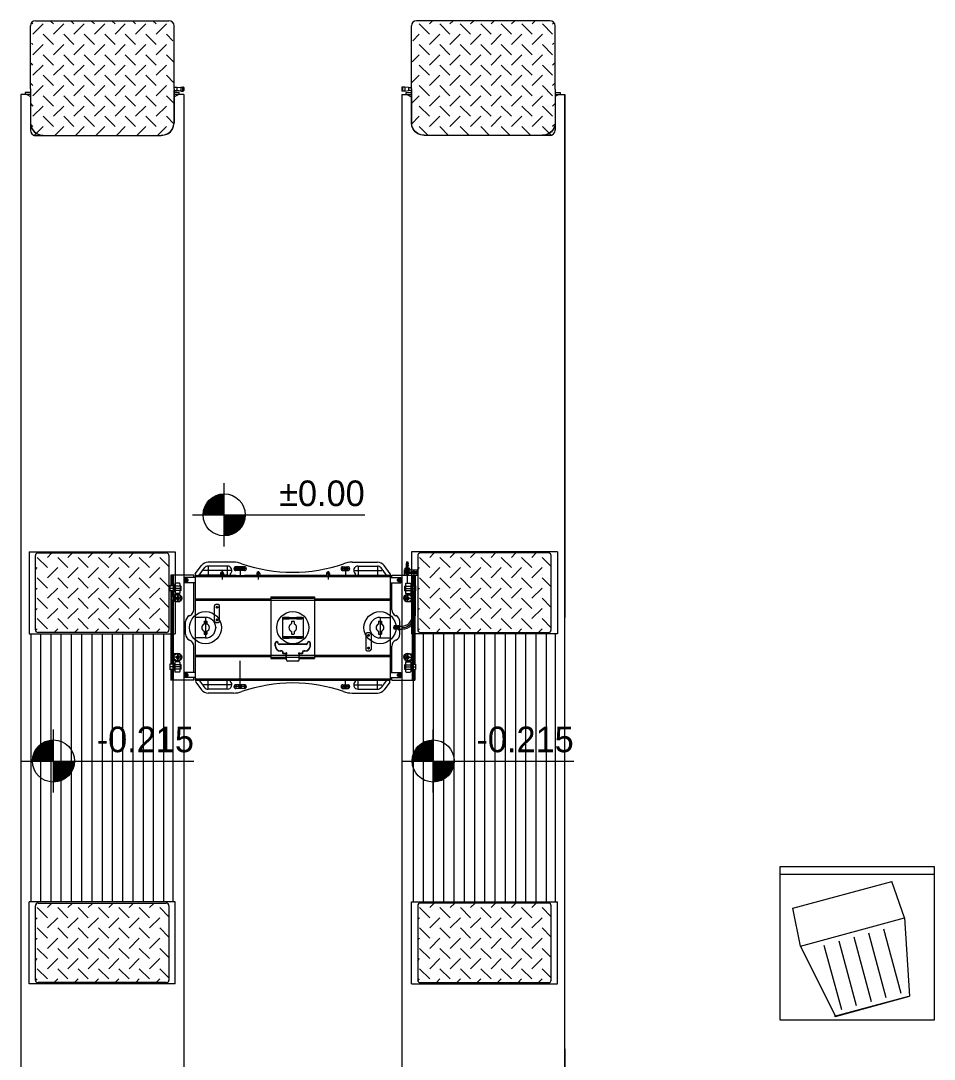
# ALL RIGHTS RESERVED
# Model space of a CAD drawing. Extents: x -1417 to 34975, y -245 to 8298.
# Drawn here: x 1134.8 to 1490.8, y 636.4 to 1041.2 of the extents above; entities that cross this region are included whole.
import ezdxf
from ezdxf.enums import TextEntityAlignment as Align

# ---------------------------------------------------------------- set-up
doc = ezdxf.new("R2010")
doc.units = 0
doc.layers.get('0').update_dxf_attribs({"color": 9, "lineweight": 9})
doc.layers.add('A_Tech_1-50', color=201, linetype='Continuous', lineweight=9)
doc.layers.add('B_Ekipman_Zemin', color=155, linetype='Continuous', lineweight=9)
doc.styles.add('HAS100', font='GOTHIC.TTF', dxfattribs={"height": 200})

# ---------------------------------------------------------------- blocks, each defined once
blk = doc.blocks.new('5200makaslift')
for p, q in [((21745.4, 12714.5), (21742.1, 12717.8)), ((21745.4, 12674.5), (21785.4, 12714.5)), ((21755.5, 12727), (22275.5, 12727)), ((21825.4, 12714.5), (21812.9, 12727)), ((21825.4, 12674.5), (21865.4, 12714.5)), ((21905.4, 12714.5), (21892.9, 12727)), ((21905.4, 12674.5), (21945.4, 12714.5)), ((21985.4, 12714.5), (21972.9, 12727)), ((21985.4, 12674.5), (22025.4, 12714.5)), ((22065.4, 12714.5), (22052.9, 12727)), ((22065.4, 12674.5), (22105.4, 12714.5)), ((22145.4, 12714.5), (22132.9, 12727)), ((22145.4, 12674.5), (22185.4, 12714.5)), ((22225.4, 12714.5), (22212.9, 12727)), ((22225.4, 12674.5), (22265.4, 12714.5)), ((23760.5, 12727), (23240.5, 12727)), ((23290.7, 12674.5), (23250.7, 12714.5)), ((23290.7, 12714.5), (23303.2, 12727)), ((23370.7, 12674.5), (23330.7, 12714.5)), ((23370.7, 12714.5), (23383.2, 12727)), ((23450.7, 12674.5), (23410.7, 12714.5)), ((23450.7, 12714.5), (23463.2, 12727)), ((23530.7, 12674.5), (23490.7, 12714.5)), ((23530.7, 12714.5), (23543.2, 12727)), ((23610.7, 12674.5), (23570.7, 12714.5)), ((23610.7, 12714.5), (23623.2, 12727)), ((23690.7, 12674.5), (23650.7, 12714.5)), ((23690.7, 12714.5), (23703.2, 12727)), ((23770.7, 12674.5), (23730.7, 12714.5)), ((23770.7, 12714.5), (23774, 12717.8)), ((21735.5, 12461.5), (21735.5, 12707)), ((21825.4, 12634.5), (21785.4, 12674.5)), ((21905.4, 12634.5), (21865.4, 12674.5)), ((21985.4, 12634.5), (21945.4, 12674.5)), ((22065.4, 12634.5), (22025.4, 12674.5)), ((22145.4, 12634.5), (22105.4, 12674.5)), ((22225.4, 12634.5), (22185.4, 12674.5)), ((22290.7, 12649.2), (22265.4, 12674.5)), ((22295.5, 12461.5), (22295.5, 12707)), ((23220.5, 12461.5), (23220.5, 12707)), ((23225.4, 12649.2), (23250.7, 12674.5)), ((23290.7, 12634.5), (23330.7, 12674.5)), ((23370.7, 12634.5), (23410.7, 12674.5)), ((23450.7, 12634.5), (23490.7, 12674.5)), ((23530.7, 12634.5), (23570.7, 12674.5)), ((23610.7, 12634.5), (23650.7, 12674.5)), ((23690.7, 12634.5), (23730.7, 12674.5)), ((23780.5, 12461.5), (23780.5, 12707)), ((21745.4, 12634.5), (21740.2, 12639.7)), ((21745.4, 12594.5), (21785.4, 12634.5)), ((21825.4, 12594.5), (21865.4, 12634.5)), ((21905.4, 12594.5), (21945.4, 12634.5)), ((21985.4, 12594.5), (22025.4, 12634.5)), ((22065.4, 12594.5), (22105.4, 12634.5)), ((22145.4, 12594.5), (22185.4, 12634.5)), ((22225.4, 12594.5), (22265.4, 12634.5)), ((23290.7, 12594.5), (23250.7, 12634.5)), ((23370.7, 12594.5), (23330.7, 12634.5)), ((23450.7, 12594.5), (23410.7, 12634.5)), ((23530.7, 12594.5), (23490.7, 12634.5)), ((23610.7, 12594.5), (23570.7, 12634.5)), ((23690.7, 12594.5), (23650.7, 12634.5)), ((23770.7, 12594.5), (23730.7, 12634.5)), ((23770.7, 12634.5), (23775.9, 12639.7)), ((21825.4, 12554.5), (21785.4, 12594.5)), ((21905.4, 12554.5), (21865.4, 12594.5)), ((21985.4, 12554.5), (21945.4, 12594.5)), ((22065.4, 12554.5), (22025.4, 12594.5)), ((22145.4, 12554.5), (22105.4, 12594.5)), ((22225.4, 12554.5), (22185.4, 12594.5)), ((22292.7, 12567.1), (22265.4, 12594.5)), ((23223.4, 12567.1), (23250.7, 12594.5)), ((23290.7, 12554.5), (23330.7, 12594.5)), ((23370.7, 12554.5), (23410.7, 12594.5)), ((23450.7, 12554.5), (23490.7, 12594.5)), ((23530.7, 12554.5), (23570.7, 12594.5)), ((23610.7, 12554.5), (23650.7, 12594.5)), ((23690.7, 12554.5), (23730.7, 12594.5)), ((21745.4, 12554.5), (21738.2, 12561.6)), ((21745.4, 12514.5), (21785.4, 12554.5)), ((21825.4, 12514.5), (21865.4, 12554.5)), ((21905.4, 12514.5), (21945.4, 12554.5)), ((21985.4, 12514.5), (22025.4, 12554.5)), ((22065.4, 12514.5), (22105.4, 12554.5)), ((22145.4, 12514.5), (22185.4, 12554.5)), ((22225.4, 12514.5), (22265.4, 12554.5)), ((23290.7, 12514.5), (23250.7, 12554.5)), ((23370.7, 12514.5), (23330.7, 12554.5)), ((23450.7, 12514.5), (23410.7, 12554.5)), ((23530.7, 12514.5), (23490.7, 12554.5)), ((23610.7, 12514.5), (23570.7, 12554.5)), ((23690.7, 12514.5), (23650.7, 12554.5)), ((23770.7, 12514.5), (23730.7, 12554.5)), ((23770.7, 12554.5), (23777.8, 12561.6)), ((21825.4, 12474.5), (21785.4, 12514.5)), ((21905.4, 12474.5), (21865.4, 12514.5)), ((21985.4, 12474.5), (21945.4, 12514.5)), ((22065.4, 12474.5), (22025.4, 12514.5)), ((22145.4, 12474.5), (22105.4, 12514.5)), ((22225.4, 12474.5), (22185.4, 12514.5)), ((22294.7, 12485.1), (22265.4, 12514.5)), ((23221.4, 12485.1), (23250.7, 12514.5)), ((23290.7, 12474.5), (23330.7, 12514.5)), ((23370.7, 12474.5), (23410.7, 12514.5)), ((23450.7, 12474.5), (23490.7, 12514.5)), ((23530.7, 12474.5), (23570.7, 12514.5)), ((23610.7, 12474.5), (23650.7, 12514.5)), ((23690.7, 12474.5), (23730.7, 12514.5)), ((21745.4, 12474.5), (21736.3, 12483.5)), ((21785.4, 12474.5), (21745.4, 12434.5)), ((21865.4, 12474.5), (21825.4, 12434.5)), ((21945.4, 12474.5), (21905.4, 12434.5)), ((22025.4, 12474.5), (21985.4, 12434.5)), ((22105.4, 12474.5), (22065.4, 12434.5)), ((22185.4, 12474.5), (22145.4, 12434.5)), ((22265.4, 12474.5), (22225.4, 12434.5)), ((23250.7, 12474.5), (23290.7, 12434.5)), ((23330.7, 12474.5), (23370.7, 12434.5)), ((23410.7, 12474.5), (23450.7, 12434.5)), ((23490.7, 12474.5), (23530.7, 12434.5)), ((23570.7, 12474.5), (23610.7, 12434.5)), ((23650.7, 12474.5), (23690.7, 12434.5)), ((23730.7, 12474.5), (23770.7, 12434.5)), ((23770.7, 12474.5), (23779.7, 12483.5)), ((21735.5, 12439.6), (21698, 12439.6)), ((21698, 12439.6), (21698, 7239.6)), ((21735.5, 12447.6), (21715.5, 12447.6)), ((21715.5, 12447.6), (21715.5, 12439.6)), ((21735.5, 12447), (21718, 12447)), ((21722.1, 12439.1), (21735.5, 12431.4)), ((21735.5, 12458.4), (21735.5, 12300)), ((21735.5, 12458.3), (21735.5, 12330.2)), ((21785.4, 12434.5), (21825.4, 12394.5)), ((21865.4, 12434.5), (21905.4, 12394.5)), ((21945.4, 12434.5), (21985.4, 12394.5)), ((22025.4, 12434.5), (22065.4, 12394.5)), ((22105.4, 12434.5), (22145.4, 12394.5)), ((22185.4, 12434.5), (22225.4, 12394.5)), ((22265.4, 12434.5), (22295.5, 12404.3)), ((22306.4, 12466.5), (22295.5, 12466.5)), ((22295.5, 12461.5), (22295.5, 12329.4)), ((22295.5, 12330.2), (22295.5, 12458.3)), ((22295.5, 12454.5), (22306.4, 12454.5)), ((22315.5, 12447.6), (22295.5, 12447.6)), ((22313, 12447), (22295.5, 12447)), ((22333, 12439.6), (22295.5, 12439.6)), ((22310.8, 12438.4), (22296.3, 12430.1)), ((22306.4, 12466.6), (22321.4, 12468.6)), ((22306.4, 12466.6), (22306.4, 12454.5)), ((22321.4, 12452.6), (22306.4, 12454.5)), ((22315.5, 12439.6), (22315.5, 12447.6)), ((22321.4, 12468.6), (22331.4, 12468.6)), ((22321.4, 12468.6), (22321.4, 12452.6)), ((22321.4, 12452.6), (22331.4, 12452.6)), ((22329.4, 12454.6), (22329.4, 12466.6)), ((22333, 12439.6), (22333, 7239.6)), ((22333.4, 12466.6), (22333.4, 12454.6)), ((23182.7, 12466.6), (23182.7, 12454.6)), ((23183, 12439.6), (23183, 7239.6)), ((23183, 12439.6), (23220.5, 12439.6)), ((23194.7, 12468.6), (23184.7, 12468.6)), ((23194.7, 12452.6), (23184.7, 12452.6)), ((23186.7, 12454.6), (23186.7, 12466.6)), ((23194.7, 12468.6), (23194.7, 12452.6)), ((23209.7, 12466.6), (23194.7, 12468.6)), ((23194.7, 12452.6), (23209.7, 12454.5)), ((23200.5, 12439.6), (23200.5, 12447.6)), ((23200.5, 12447.6), (23220.5, 12447.6)), ((23203, 12447), (23220.5, 12447)), ((23205.3, 12438.4), (23219.7, 12430.1)), ((23209.7, 12466.6), (23209.7, 12454.5)), ((23209.7, 12466.5), (23220.5, 12466.5)), ((23220.5, 12454.5), (23209.7, 12454.5)), ((23220.5, 12461.5), (23220.5, 12329.4)), ((23220.5, 12330.2), (23220.5, 12458.3)), ((23250.7, 12434.5), (23220.5, 12404.3)), ((23330.7, 12434.5), (23290.7, 12394.5)), ((23410.7, 12434.5), (23370.7, 12394.5)), ((23490.7, 12434.5), (23450.7, 12394.5)), ((23570.7, 12434.5), (23530.7, 12394.5)), ((23650.7, 12434.5), (23610.7, 12394.5)), ((23730.7, 12434.5), (23690.7, 12394.5)), ((23780.5, 12458.4), (23780.5, 12300)), ((23780.5, 12458.3), (23780.5, 12330.2)), ((23780.5, 12447.6), (23800.5, 12447.6)), ((23780.5, 12447), (23798, 12447)), ((23780.5, 12439.6), (23818, 12439.6)), ((23793.9, 12439.1), (23780.6, 12431.4)), ((23800.5, 12447.6), (23800.5, 12439.6)), ((23818, 12439.6), (23818, 10400.3)), ((23818, 7239.6), (23818, 12439.6)), ((23818, 7239.6), (23818, 12439.6)), ((21735.5, 12404.3), (21745.4, 12394.5)), ((21785.4, 12394.5), (21745.4, 12354.5)), ((21865.4, 12394.5), (21825.4, 12354.5)), ((21945.4, 12394.5), (21905.4, 12354.5)), ((22025.4, 12394.5), (21985.4, 12354.5)), ((22105.4, 12394.5), (22065.4, 12354.5)), ((22185.4, 12394.5), (22145.4, 12354.5)), ((22265.4, 12394.5), (22225.4, 12354.5)), ((23250.7, 12394.5), (23290.7, 12354.5)), ((23330.7, 12394.5), (23370.7, 12354.5)), ((23410.7, 12394.5), (23450.7, 12354.5)), ((23490.7, 12394.5), (23530.7, 12354.5)), ((23570.7, 12394.5), (23610.7, 12354.5)), ((23650.7, 12394.5), (23690.7, 12354.5)), ((23730.7, 12394.5), (23770.7, 12354.5)), ((23780.5, 12404.3), (23770.7, 12394.5)), ((21785.4, 12354.5), (21825.4, 12314.5)), ((21865.4, 12354.5), (21905.4, 12314.5)), ((21945.4, 12354.5), (21985.4, 12314.5)), ((22025.4, 12354.5), (22065.4, 12314.5)), ((22105.4, 12354.5), (22145.4, 12314.5)), ((22185.4, 12354.5), (22225.4, 12314.5)), ((22265.4, 12354.5), (22295.5, 12324.3)), ((23250.7, 12354.5), (23220.5, 12324.3)), ((23330.7, 12354.5), (23290.7, 12314.5)), ((23410.7, 12354.5), (23370.7, 12314.5)), ((23490.7, 12354.5), (23450.7, 12314.5)), ((23570.7, 12354.5), (23530.7, 12314.5)), ((23650.7, 12354.5), (23610.7, 12314.5)), ((23730.7, 12354.5), (23690.7, 12314.5)), ((21735.5, 12324.3), (21745.4, 12314.5)), ((21785.4, 12314.5), (21751.3, 12280.4)), ((21865.4, 12314.5), (21830.9, 12280)), ((21945.4, 12314.5), (21910.9, 12280)), ((22025.4, 12314.5), (21990.9, 12280)), ((22105.4, 12314.5), (22070.9, 12280)), ((22185.4, 12314.5), (22150.9, 12280)), ((22265.4, 12314.5), (22230.9, 12280)), ((22293.8, 12317.5), (22295.5, 12330.2)), ((23222.2, 12317.5), (23220.5, 12330.2)), ((23250.7, 12314.5), (23285.2, 12280)), ((23330.7, 12314.5), (23365.2, 12280)), ((23410.7, 12314.5), (23445.2, 12280)), ((23490.7, 12314.5), (23525.2, 12280)), ((23570.7, 12314.5), (23605.2, 12280)), ((23650.7, 12314.5), (23685.2, 12280)), ((23730.7, 12314.5), (23764.7, 12280.4)), ((23780.5, 12324.3), (23770.7, 12314.5)), ((21750.5, 12280), (22245.5, 12280.1)), ((21755.5, 12280), (22245.5, 12281)), ((21772.6, 12281.8), (21785.5, 12280.1)), ((21790.5, 12280.1), (21790.5, 12280)), ((21790.5, 12280), (22240.5, 12280)), ((23760.5, 12280), (23270.5, 12281)), ((23765.5, 12280), (23270.5, 12280.1)), ((23725.5, 12280), (23275.5, 12280)), ((23725.5, 12280.1), (23725.5, 12280)), ((23743.5, 12281.8), (23730.5, 12280.1)), ((23818, 8718.9), (23818, 7239.6))]:
    blk.add_line(p, q)
for points in [[(21735.5, 12330.2), (21737.2, 12317.5), (21742.2, 12305.6), (21750.2, 12295.4), (21760.5, 12287.6), (21772.6, 12282.7), (21785.5, 12281)], [(21735.5, 12329.4), (21737.2, 12316.6), (21742.2, 12304.7), (21750.2, 12294.6), (21760.5, 12286.7), (21772.6, 12281.8)], [(22245.5, 12280.1), (22258.5, 12281.8), (22270.5, 12286.7), (22280.9, 12294.6), (22288.8, 12304.7), (22293.8, 12316.6), (22295.5, 12329.4)], [(22245.5, 12281), (22258.5, 12282.7), (22270.5, 12287.6), (22280.9, 12295.4), (22288.8, 12305.6), (22293.8, 12317.5)], [(23270.5, 12280.1), (23257.6, 12281.8), (23245.5, 12286.7), (23235.2, 12294.6), (23227.2, 12304.7), (23222.2, 12316.6), (23220.5, 12329.4)], [(23270.5, 12281), (23257.6, 12282.7), (23245.5, 12287.6), (23235.2, 12295.4), (23227.2, 12305.6), (23222.2, 12317.5)], [(23780.5, 12330.2), (23778.8, 12317.5), (23773.8, 12305.6), (23765.9, 12295.4), (23755.5, 12287.6), (23743.5, 12282.7), (23730.5, 12281)], [(23780.5, 12329.4), (23778.8, 12316.6), (23773.8, 12304.7), (23765.9, 12294.6), (23755.5, 12286.7), (23743.5, 12281.8)]]:
    blk.add_lwpolyline(points)
for centre, radius, start, end in [((21755.5, 12707), 20, 90, 180), ((22275.5, 12707), 20, 0, 90), ((23240.5, 12707), 20, 90, 180), ((23760.5, 12707), 20, 360, 90), ((21755.5, 12458.4), 20, 171.1197, 180), ((22331.4, 12466.6), 2, 0, 180), ((22331.4, 12454.6), 2, 180, 0), ((23184.7, 12466.6), 2, 360, 180), ((23184.7, 12454.6), 2, 180, 360), ((23760.5, 12458.4), 20, 360, 8.8803), ((21755.5, 12300), 20, 180, 270), ((23760.5, 12300), 20, 270, 360)]:
    blk.add_arc(centre, radius, start, end)
blk = doc.blocks.new('A$C78A8090B')
for p, q in [((98.8, 465), (122.8, 497)), ((113.8, 460), (134.8, 488)), ((247.6, 510), (148.8, 510)), ((148.8, 495), (148.8, 460)), ((223.8, 495), (148.8, 495)), ((223.8, 495), (223.8, 460)), ((256.8, 477.5), (256.8, 492.5)), ((290.8, 492.5), (256.8, 492.5)), ((256.8, 487.5), (256.8, 482.5)), ((268.8, 487.5), (256.8, 487.5)), ((268.8, 487.5), (268.8, 477.5)), ((273.8, 490), (273.8, 460)), ((278.8, 487.5), (278.8, 477.5)), ((290.8, 487.5), (278.8, 487.5)), ((290.8, 477.5), (290.8, 492.5)), ((290.8, 487.5), (290.8, 482.5)), ((674.3, 492.5), (693.3, 492.5)), ((674.3, 477.5), (674.3, 492.5)), ((683.8, 490), (683.8, 460)), ((693.3, 477.5), (693.3, 492.5)), ((709.9, 510), (808.8, 510)), ((733.8, 495), (808.8, 495)), ((733.8, 495), (733.8, 460)), ((808.8, 495), (808.8, 460)), ((843.8, 460), (822.8, 488)), ((858.8, 465), (834.8, 497)), ((915, 485.9), (915, 482.1)), ((917, 486.5), (932, 486.5)), ((919, 485.9), (919, 482.1)), ((921.8, 511.5), (920.5, 503.5)), ((921.3, 503.5), (920.5, 496.5)), ((920.5, 503.5), (928.5, 503.5)), ((920.5, 496.5), (928.5, 496.5)), ((921.3, 496.5), (921.3, 488.5)), ((921.8, 511.5), (927.3, 511.5)), ((924.5, 511.5), (924.5, 428)), ((927.3, 511.5), (928.5, 503.5)), ((927.8, 503.5), (928.5, 496.5)), ((927.8, 496.5), (927.8, 488.5)), ((930, 485.9), (930, 482.1)), ((934, 485.9), (934, 482.1)), ((10.5, 460), (3, 452.5)), ((6.3, 460), (3, 456.7)), ((3, 460), (3, 418)), ((93, 460), (3, 460)), ((13, 458.2), (3, 448.2)), ((13, 454), (3, 444)), ((13, 449.7), (3, 439.7)), ((13, 445.5), (3, 435.5)), ((13, 460), (13, 50)), ((57, 444.5), (57, 450)), ((98.8, 450), (57, 450)), ((63, 447.5), (63, 432.5)), ((93, 450), (93, 460)), ((98.8, 465), (98.8, 50)), ((102.8, 460), (98.8, 460)), ((98.8, 460), (102.8, 460)), ((98.8, 455), (858.8, 455)), ((101.8, 460), (101.8, 455)), ((102.8, 460), (102.8, 458)), ((102.8, 458), (110.8, 458)), ((110.8, 460), (257.8, 460)), ((148.8, 460), (110.8, 460)), ((110.8, 460), (110.8, 458)), ((111.8, 460), (111.8, 455)), ((241.3, 477.5), (131.3, 477.5)), ((223.8, 460), (148.8, 460)), ((197.2, 466), (209.2, 466)), ((197.2, 466), (197.2, 460)), ((197.6, 468), (207.2, 468)), ((198.7, 455), (198.7, 460)), ((199.2, 457.5), (199.2, 460)), ((199.2, 457.5), (207.2, 457.5)), ((203.2, 475), (203.2, 442.4)), ((203.2, 472), (203.2, 460)), ((204.7, 470.5), (204.7, 465.5)), ((207.2, 457.5), (207.2, 460)), ((207.7, 455), (207.7, 460)), ((209.2, 466), (209.2, 460)), ((298.3, 485), (249.3, 485)), ((269.4, 482.5), (256.8, 482.5)), ((290.8, 477.5), (256.8, 477.5)), ((256.8, 460), (256.8, 455)), ((257.8, 460), (257.8, 458)), ((257.8, 458), (290.8, 458)), ((290.8, 482.5), (278.1, 482.5)), ((290.8, 460), (612.2, 460)), ((290.8, 460), (290.8, 458)), ((291.8, 460), (291.8, 455)), ((350.3, 466), (338.3, 466)), ((338.3, 466), (338.3, 460)), ((339.8, 455), (339.8, 460)), ((349.9, 468), (340.3, 468)), ((340.3, 457.5), (340.3, 460)), ((348.3, 457.5), (340.3, 457.5)), ((342.8, 470.5), (342.8, 465.5)), ((344.3, 475), (344.3, 442.4)), ((344.3, 472), (344.3, 460)), ((348.3, 457.5), (348.3, 460)), ((348.8, 455), (348.8, 460)), ((350.3, 466), (350.3, 460)), ((610.2, 466), (622.2, 466)), ((610.2, 466), (610.2, 460)), ((610.6, 468), (620.2, 468)), ((611.7, 455), (611.7, 460)), ((612.2, 457.5), (612.2, 460)), ((612.2, 457.5), (620.2, 457.5)), ((616.2, 475), (616.2, 442.4)), ((616.2, 472), (616.2, 460)), ((617.7, 470.5), (617.7, 465.5)), ((620.2, 460), (666.8, 460)), ((620.2, 457.5), (620.2, 460)), ((620.7, 455), (620.7, 460)), ((622.2, 466), (622.2, 460)), ((665.8, 460), (665.8, 455)), ((666.8, 485), (700.8, 485)), ((666.8, 460), (666.8, 458)), ((699.8, 458), (666.8, 458)), ((674.3, 477.5), (693.3, 477.5)), ((678.8, 485), (678.8, 477.5)), ((688.8, 485), (688.8, 477.5)), ((699.8, 460), (699.8, 458)), ((699.8, 460), (733.8, 460)), ((700.8, 460), (700.8, 455)), ((716.3, 477.5), (826.3, 477.5)), ((733.8, 460), (808.8, 460)), ((808.8, 460), (846.8, 460)), ((845.8, 460), (845.8, 455)), ((846.8, 460), (846.8, 458)), ((854.8, 458), (846.8, 458)), ((854.8, 460), (854.8, 458)), ((854.8, 460), (858.8, 460)), ((855.8, 460), (855.8, 455)), ((858.8, 465), (858.8, 50)), ((858.8, 450), (900.5, 450)), ((864.5, 460), (964.5, 460)), ((864.5, 450), (864.5, 460)), ((894.5, 447.5), (894.5, 432.5)), ((900.5, 444.5), (900.5, 450)), ((914.5, 480), (915.5, 480)), ((914.5, 460), (914.5, 480)), ((915, 480), (915, 479.5)), ((915, 479.5), (917.5, 479.5)), ((915.5, 481.5), (933.5, 481.5)), ((915.5, 481.5), (915.5, 479.5)), ((917.5, 481.5), (917.5, 467)), ((917.5, 471.5), (931.5, 471.5)), ((917.5, 467), (931.5, 467)), ((919, 481.5), (919, 464)), ((919, 470), (964.5, 470)), ((919, 464), (924.5, 462.2)), ((919, 464), (930, 464)), ((930, 464), (924.5, 462.2)), ((930, 481.5), (930, 471.5)), ((930, 472.5), (947.4, 472.5)), ((930, 467.5), (947.4, 467.5)), ((930, 467.5), (930, 464)), ((931.5, 481.5), (931.5, 467)), ((931.5, 479.5), (934, 479.5)), ((933.5, 481.5), (933.5, 479.5)), ((933.5, 480), (964.5, 480)), ((934, 480), (934, 479.5)), ((944.5, 457.7), (946.8, 460)), ((944.5, 453.4), (951.1, 460)), ((944.5, 460), (944.5, 50)), ((944.5, 449.2), (954.5, 459.2)), ((944.5, 444.9), (954.5, 454.9)), ((944.5, 440.7), (954.5, 450.7)), ((944.5, 436.5), (954.5, 446.5)), ((950.5, 480), (950.5, 301)), ((953.6, 472.5), (957.5, 472.5)), ((953.6, 467.5), (957.5, 467.5)), ((954.5, 460), (954.5, 418)), ((956.5, 460), (956.5, 301)), ((957.5, 473.5), (964.5, 473.5)), ((957.5, 466.5), (957.5, 473.5)), ((957.5, 466.5), (964.5, 466.5)), ((964.5, 460), (964.5, 480)), ((0, 418), (0, 398)), ((13, 418), (0, 418)), ((43, 408), (0, 408)), ((13, 441.2), (3, 431.2)), ((13, 437), (3, 427)), ((13, 432.8), (3, 422.8)), ((13, 428.5), (3, 418.5)), ((13, 424.3), (6.7, 418)), ((13, 420), (11, 418)), ((17, 420.5), (13, 420.5)), ((13, 420.5), (13, 395.5)), ((17, 420.5), (19, 418.5)), ((17, 420.5), (17, 395.5)), ((19, 426), (19, 390)), ((39.5, 416.5), (19, 416.5)), ((37, 428), (21, 428)), ((39, 426), (39, 416.5)), ((39.5, 418), (39.5, 398)), ((39.5, 418), (41, 418)), ((41, 415.8), (39.5, 415.8)), ((41, 418), (41, 398)), ((43, 416.5), (41, 416.5)), ((43, 416.5), (43, 399.5)), ((70.5, 440), (55.5, 440)), ((57, 430), (57, 435.5)), ((98.8, 430), (57, 430)), ((59.5, 442), (63, 444)), ((59.5, 438), (59.5, 442)), ((63, 436), (59.5, 438)), ((63, 444), (66.5, 442)), ((66.5, 438), (63, 436)), ((66.5, 442), (66.5, 438)), ((93, 325), (93, 430)), ((858.8, 430), (900.5, 430)), ((864.5, 325), (864.5, 430)), ((887, 440), (902, 440)), ((894.5, 444), (891, 442)), ((891, 442), (891, 438)), ((891, 438), (894.5, 436)), ((898, 442), (894.5, 444)), ((894.5, 436), (898, 438)), ((898, 438), (898, 442)), ((900.5, 430), (900.5, 435.5)), ((914.5, 416.5), (914.5, 399.5)), ((914.5, 416.5), (916.5, 416.5)), ((914.5, 408), (957.5, 408)), ((916.5, 418), (916.5, 398)), ((918, 418), (916.5, 418)), ((916.5, 415.8), (918, 415.8)), ((918, 418), (918, 398)), ((918, 416.5), (938.5, 416.5)), ((918.5, 426), (918.5, 416.5)), ((920.5, 428), (936.5, 428)), ((938.5, 426), (938.5, 390)), ((940.5, 420.5), (938.5, 418.5)), ((940.5, 420.5), (940.5, 395.5)), ((940.5, 420.5), (944.5, 420.5)), ((944.5, 432.2), (954.5, 442.2)), ((944.5, 428), (954.5, 438)), ((944.5, 423.7), (954.5, 433.7)), ((944.5, 419.5), (954.5, 429.5)), ((944.5, 420.5), (944.5, 395.5)), ((944.5, 418), (957.5, 418)), ((947.3, 418), (954.5, 425.3)), ((951.5, 418), (954.5, 421)), ((957.5, 418), (957.5, 398)), ((13, 398), (0, 398)), ((12.2, 398), (3, 388.8)), ((7.9, 398), (3, 393.1)), ((3.7, 398), (3, 397.3)), ((3, 398), (3, 112)), ((13, 394.6), (3, 384.6)), ((13, 390.3), (3, 380.3)), ((3, 377.5), (13, 377.5)), ((13, 386.1), (4.4, 377.5)), ((7, 362.5), (7, 377.5)), ((13, 381.8), (8.7, 377.5)), ((13, 377.6), (12.9, 377.5)), ((17, 395.5), (13, 395.5)), ((13, 377.5), (13, 382.5)), ((31, 382.5), (13, 382.5)), ((43.5, 370), (13, 370)), ((46, 370), (13, 370)), ((19, 397.5), (17, 395.5)), ((39.5, 399.5), (19, 399.5)), ((37, 388), (21, 388)), ((31, 385), (31, 355)), ((31, 357.5), (31, 382.5)), ((39, 399.5), (39, 390)), ((41, 400.1), (39.5, 400.1)), ((39.5, 398), (41, 398)), ((43, 399.5), (41, 399.5)), ((98.8, 367.5), (393.8, 367.5)), ((393.8, 375.5), (393.8, 134.5)), ((393.8, 375.5), (563.8, 375.5)), ((393.8, 370.5), (563.8, 370.5)), ((563.8, 375.5), (563.8, 134.5)), ((563.8, 367.5), (858.8, 367.5)), ((911.5, 370), (944.5, 370)), ((914, 370), (944.5, 370)), ((914.5, 399.5), (916.5, 399.5)), ((916.5, 400.1), (918, 400.1)), ((918, 398), (916.5, 398)), ((918, 399.5), (938.5, 399.5)), ((918.5, 399.5), (918.5, 390)), ((920.5, 388), (936.5, 388)), ((926.5, 385), (926.5, 355)), ((926.5, 357.5), (926.5, 382.5)), ((926.5, 382.5), (944.5, 382.5)), ((938.5, 397.5), (940.5, 395.5)), ((940.5, 395.5), (944.5, 395.5)), ((944.5, 394), (948.5, 398)), ((944.5, 389.8), (952.7, 398)), ((944.5, 398), (957.5, 398)), ((944.5, 385.6), (954.5, 395.6)), ((944.5, 381.3), (954.5, 391.3)), ((944.5, 377.5), (944.5, 382.5)), ((954.5, 377.5), (944.5, 377.5)), ((944.9, 377.5), (954.5, 387.1)), ((949.2, 377.5), (954.5, 382.8)), ((950.5, 362.5), (950.5, 377.5)), ((953.4, 377.5), (954.5, 378.6)), ((954.5, 398), (954.5, 112)), ((10.6, 362.5), (3, 354.9)), ((6.4, 362.5), (3, 359.1)), ((3, 362.5), (13, 362.5)), ((13, 360.6), (3, 350.6)), ((13, 356.4), (3, 346.4)), ((13, 352.1), (3, 342.1)), ((13, 347.9), (3, 337.9)), ((13, 343.7), (3, 333.7)), ((13, 339.4), (3, 329.4)), ((13, 335.2), (3, 325.2)), ((13, 330.9), (3, 320.9)), ((13, 326.7), (3, 316.7)), ((13, 357.5), (13, 362.5)), ((31, 357.5), (13, 357.5)), ((98.8, 362.5), (858.8, 362.5)), ((173.8, 280), (173.8, 340)), ((188.8, 345), (178.8, 345)), ((178.8, 335), (188.8, 335)), ((183.8, 330), (183.8, 338.3)), ((193.8, 280), (193.8, 340)), ((926.5, 357.5), (944.5, 357.5)), ((944.5, 360.1), (946.9, 362.5)), ((944.5, 355.9), (951.1, 362.5)), ((954.5, 362.5), (944.5, 362.5)), ((944.5, 357.5), (944.5, 362.5)), ((944.5, 351.6), (954.5, 361.6)), ((944.5, 347.4), (954.5, 357.4)), ((944.5, 343.1), (954.5, 353.1)), ((944.5, 338.9), (954.5, 348.9)), ((944.5, 334.6), (954.5, 344.6)), ((944.5, 330.4), (954.5, 340.4)), ((944.5, 326.2), (954.5, 336.2)), ((944.5, 321.9), (954.5, 331.9)), ((944.5, 317.7), (954.5, 327.7)), ((13, 322.4), (3, 312.4)), ((13, 318.2), (3, 308.2)), ((13, 314), (3, 304)), ((13, 309.7), (3, 299.7)), ((13, 305.5), (3, 295.5)), ((13, 301.2), (3, 291.2)), ((13, 297), (3, 287)), ((13, 292.7), (3, 282.7)), ((13, 288.5), (3, 278.5)), ((13, 284.3), (3, 274.3)), ((138.8, 295), (98.8, 295)), ((138.8, 295), (138.8, 215)), ((178.8, 285), (188.8, 285)), ((183.8, 280), (183.8, 290)), ((438.8, 295), (438.8, 215)), ((438.8, 295), (518.8, 295)), ((438.8, 290), (518.8, 290)), ((443.3, 295.5), (443.3, 289.5)), ((443.3, 295.5), (464.3, 295.5)), ((443.3, 289.5), (464.3, 289.5)), ((443.8, 295), (443.8, 290)), ((463.8, 295), (463.8, 290)), ((464.3, 295.5), (464.3, 289.5)), ((493.3, 295.5), (514.3, 295.5)), ((493.3, 295.5), (493.3, 289.5)), ((493.3, 289.5), (514.3, 289.5)), ((493.8, 295), (493.8, 290)), ((513.8, 295), (513.8, 290)), ((514.3, 295.5), (514.3, 289.5)), ((518.8, 295), (518.8, 215)), ((818.8, 295), (818.8, 215)), ((818.8, 295), (858.8, 295)), ((944.5, 313.4), (954.5, 323.4)), ((944.5, 309.2), (954.5, 319.2)), ((944.5, 304.9), (954.5, 314.9)), ((944.5, 300.7), (954.5, 310.7)), ((944.5, 296.5), (954.5, 306.5)), ((944.5, 292.2), (954.5, 302.2)), ((944.5, 288), (954.5, 298)), ((944.5, 283.7), (954.5, 293.7)), ((944.5, 279.5), (954.5, 289.5)), ((944.5, 275.2), (954.5, 285.2)), ((13, 280), (3, 270)), ((13, 275.8), (3, 265.8)), ((13, 271.5), (3, 261.5)), ((13, 267.3), (3, 257.3)), ((13, 263), (3, 253)), ((13, 258.8), (3, 248.8)), ((13, 254.6), (3, 244.6)), ((13, 250.3), (3, 240.3)), ((13, 246.1), (3, 236.1)), ((61, 229.6), (61, 278.4)), ((133.3, 280), (144.3, 280)), ((133.3, 280), (133.3, 269)), ((144.3, 280), (144.3, 269)), ((178.8, 275), (188.8, 275)), ((178.8, 257.5), (178.8, 252.5)), ((473.3, 279), (473.3, 270.5)), ((474.3, 280), (483.3, 280)), ((484.3, 279), (484.3, 270.5)), ((778.8, 257.5), (778.8, 252.5)), ((813.3, 280), (813.3, 269)), ((813.3, 280), (824.3, 280)), ((824.3, 280), (824.3, 269)), ((874.5, 257.1), (872.5, 257.1)), ((872.5, 252.9), (872.5, 257.1)), ((872.5, 255), (896.5, 255)), ((874.5, 252.9), (872.5, 252.9)), ((896.5, 255), (873.3, 255)), ((887.5, 261.5), (874.5, 261.5)), ((874.5, 248.5), (874.5, 261.5)), ((887.5, 248.5), (874.5, 248.5)), ((878.5, 248.5), (878.5, 261.5)), ((883.5, 248.5), (883.5, 261.5)), ((887.5, 248.5), (887.5, 261.5)), ((890, 260), (887.5, 260)), ((890, 250), (887.5, 250)), ((890, 248.3), (890, 261.8)), ((890.5, 263.8), (894.5, 263.8)), ((890.5, 259.8), (894.5, 259.8)), ((890.5, 250.3), (894.5, 250.3)), ((890.5, 246.3), (894.5, 246.3)), ((894.5, 246.3), (894.5, 263.8)), ((894.5, 261), (904.5, 261)), ((894.5, 249), (894.5, 261)), ((894.5, 249), (904.5, 249)), ((896.5, 229.6), (896.5, 278.4)), ((896.5, 246.5), (896.5, 263.5)), ((896.5, 250.4), (896.5, 259.6)), ((944.5, 271), (954.5, 281)), ((944.5, 266.8), (954.5, 276.8)), ((944.5, 262.5), (954.5, 272.5)), ((944.5, 258.3), (954.5, 268.3)), ((944.5, 254), (954.5, 264)), ((944.5, 249.8), (954.5, 259.8)), ((944.5, 245.5), (954.5, 255.5)), ((944.5, 241.3), (954.5, 251.3)), ((944.5, 237.1), (954.5, 247.1)), ((13, 241.8), (3, 231.8)), ((13, 237.6), (3, 227.6)), ((13, 233.3), (3, 223.3)), ((13, 229.1), (3, 219.1)), ((13, 224.9), (3, 214.9)), ((13, 220.6), (3, 210.6)), ((13, 216.4), (3, 206.4)), ((13, 212.1), (3, 202.1)), ((13, 207.9), (3, 197.9)), ((13, 203.7), (3, 193.7)), ((138.8, 215), (98.8, 215)), ((133.3, 241), (133.3, 230)), ((133.3, 230), (144.3, 230)), ((144.3, 241), (144.3, 230)), ((438.8, 220), (518.8, 220)), ((438.8, 215), (518.8, 215)), ((443.3, 220.5), (464.3, 220.5)), ((443.3, 220.5), (443.3, 214.5)), ((443.3, 214.5), (464.3, 214.5)), ((443.8, 220), (443.8, 215)), ((463.8, 220), (463.8, 215)), ((464.3, 220.5), (464.3, 214.5)), ((473.3, 239.5), (473.3, 231)), ((474.3, 230), (483.3, 230)), ((484.3, 239.5), (484.3, 231)), ((493.3, 220.5), (514.3, 220.5)), ((493.3, 220.5), (493.3, 214.5)), ((493.3, 214.5), (514.3, 214.5)), ((493.8, 220), (493.8, 215)), ((513.8, 220), (513.8, 215)), ((514.3, 220.5), (514.3, 214.5)), ((763.8, 230), (763.8, 170)), ((778.8, 235), (768.8, 235)), ((778.8, 225), (768.8, 225)), ((773.8, 230), (773.8, 220)), ((783.8, 230), (783.8, 170)), ((813.3, 241), (813.3, 230)), ((813.3, 230), (824.3, 230)), ((818.8, 215), (858.8, 215)), ((824.3, 241), (824.3, 230)), ((944.5, 232.8), (954.5, 242.8)), ((944.5, 228.6), (954.5, 238.6)), ((944.5, 224.3), (954.5, 234.3)), ((944.5, 220.1), (954.5, 230.1)), ((944.5, 215.8), (954.5, 225.8)), ((944.5, 211.6), (954.5, 221.6)), ((944.5, 207.4), (954.5, 217.4)), ((944.5, 203.1), (954.5, 213.1)), ((944.5, 198.9), (954.5, 208.9)), ((944.5, 194.6), (954.5, 204.6)), ((13, 199.4), (3, 189.4)), ((13, 195.2), (3, 185.2)), ((13, 190.9), (3, 180.9)), ((13, 186.7), (3, 176.7)), ((13, 182.4), (3, 172.4)), ((13, 178.2), (3, 168.2)), ((13, 174), (3, 164)), ((13, 169.7), (3, 159.7)), ((13, 165.5), (3, 155.5)), ((93, 114), (93, 183)), ((410.3, 184.5), (410.3, 194.5)), ((411.3, 184.5), (411.3, 194.5)), ((411.3, 191.1), (411.3, 190.9)), ((492.4, 190.5), (426.3, 190.5)), ((492.4, 189.5), (426.3, 189.5)), ((435.8, 164.5), (431.3, 164.5)), ((435.8, 163.5), (431.3, 163.5)), ((531.3, 190.5), (492.4, 190.5)), ((531.3, 189.5), (492.4, 189.5)), ((526.3, 164.5), (521.8, 164.5)), ((526.3, 163.5), (521.8, 163.5)), ((546.3, 190.9), (546.2, 191.1)), ((546.3, 184.5), (546.3, 194.5)), ((547.3, 184.5), (547.3, 194.5)), ((778.8, 175), (768.8, 175)), ((768.8, 165), (778.8, 165)), ((773.8, 180), (773.8, 170)), ((864.5, 114), (864.5, 183)), ((944.5, 190.4), (954.5, 200.4)), ((944.5, 186.1), (954.5, 196.1)), ((944.5, 181.9), (954.5, 191.9)), ((944.5, 177.7), (954.5, 187.7)), ((944.5, 173.4), (954.5, 183.4)), ((944.5, 169.2), (954.5, 179.2)), ((944.5, 164.9), (954.5, 174.9)), ((944.5, 160.7), (954.5, 170.7)), ((944.5, 156.4), (954.5, 166.4)), ((944.5, 152.2), (954.5, 162.2)), ((13, 161.2), (3, 151.2)), ((3, 147.5), (13, 147.5)), ((9.7, 132.5), (3, 125.8)), ((5.5, 132.5), (3, 130)), ((3, 132.5), (13, 132.5)), ((13, 131.5), (3, 121.5)), ((13, 127.3), (3, 117.3)), ((13, 123), (3, 113)), ((13, 157), (3.5, 147.5)), ((7, 132.5), (7, 147.5)), ((13, 152.7), (7.8, 147.5)), ((13, 148.5), (12, 147.5)), ((13, 147.5), (13, 152.5)), ((31, 152.5), (13, 152.5)), ((43.5, 140), (13, 140)), ((46, 140), (13, 140)), ((13, 127.5), (13, 132.5)), ((31, 127.5), (13, 127.5)), ((37, 122), (21, 122)), ((31, 155), (31, 125)), ((31, 127.5), (31, 152.5)), ((98.8, 147.5), (858.8, 147.5)), ((98.8, 142.5), (393.8, 142.5)), ((273.8, 20), (273.8, 125.4)), ((393.8, 139.5), (563.8, 139.5)), ((393.8, 134.5), (454.3, 134.5)), ((439.8, 155.5), (439.8, 159.5)), ((440.8, 155.5), (440.8, 159.5)), ((451.4, 154.5), (441.8, 154.5)), ((449.3, 153.5), (441.8, 153.5)), ((453.3, 134.5), (453.3, 149.5)), ((454.3, 129.5), (454.3, 151.7)), ((498.3, 124.5), (459.3, 124.5)), ((503.3, 129.5), (503.3, 151.7)), ((503.3, 134.5), (563.8, 134.5)), ((504.3, 134.5), (504.3, 149.5)), ((515.8, 154.5), (506.1, 154.5)), ((515.8, 153.5), (508.3, 153.5)), ((516.8, 155.5), (516.8, 159.5)), ((517.8, 155.5), (517.8, 159.5)), ((563.8, 142.5), (858.8, 142.5)), ((911.5, 140), (944.5, 140)), ((914, 140), (944.5, 140)), ((920.5, 122), (936.5, 122)), ((926.5, 155), (926.5, 125)), ((926.5, 127.5), (926.5, 152.5)), ((926.5, 152.5), (944.5, 152.5)), ((926.5, 127.5), (944.5, 127.5)), ((944.5, 148), (954.5, 158)), ((944.5, 147.5), (944.5, 152.5)), ((954.5, 147.5), (944.5, 147.5)), ((944.5, 131), (946, 132.5)), ((944.5, 126.8), (950.3, 132.5)), ((944.5, 122.5), (954.5, 132.5)), ((944.5, 127.5), (944.5, 132.5)), ((954.5, 132.5), (944.5, 132.5)), ((944.5, 118.3), (954.5, 128.3)), ((944.5, 114), (954.5, 124)), ((948.3, 147.5), (954.5, 153.7)), ((950.5, 132.5), (950.5, 147.5)), ((952.5, 147.5), (954.5, 149.5)), ((13, 112), (0, 112)), ((0, 112), (0, 92)), ((43, 102), (0, 102)), ((13, 92), (0, 92)), ((11.7, 92), (3, 83.3)), ((7.4, 92), (3, 87.6)), ((3.2, 92), (3, 91.8)), ((3, 92), (3, 50)), ((13, 89.1), (3, 79.1)), ((13, 84.9), (3, 74.9)), ((13, 118.8), (6.2, 112)), ((13, 114.6), (10.4, 112)), ((17, 114.5), (13, 114.5)), ((13, 114.5), (13, 89.5)), ((17, 89.5), (13, 89.5)), ((17, 114.5), (19, 112.5)), ((17, 114.5), (17, 89.5)), ((19, 91.5), (17, 89.5)), ((19, 120), (19, 84)), ((39.5, 110.5), (19, 110.5)), ((39.5, 93.5), (19, 93.5)), ((37, 82), (21, 82)), ((39, 120), (39, 110.5)), ((39, 93.5), (39, 84)), ((39.5, 112), (39.5, 92)), ((39.5, 112), (41, 112)), ((41, 109.8), (39.5, 109.8)), ((41, 94.1), (39.5, 94.1)), ((39.5, 92), (41, 92)), ((41, 112), (41, 92)), ((43, 110.5), (41, 110.5)), ((43, 93.5), (41, 93.5)), ((43, 110.5), (43, 93.5)), ((93, 80), (93, 114)), ((864.5, 80), (864.5, 114)), ((914.5, 110.5), (914.5, 93.5)), ((914.5, 110.5), (916.5, 110.5)), ((914.5, 102), (957.5, 102)), ((914.5, 93.5), (916.5, 93.5)), ((916.5, 112), (916.5, 92)), ((918, 112), (916.5, 112)), ((916.5, 109.8), (918, 109.8)), ((916.5, 94.1), (918, 94.1)), ((918, 92), (916.5, 92)), ((918, 112), (918, 92)), ((918, 110.5), (938.5, 110.5)), ((918, 93.5), (938.5, 93.5)), ((918.5, 120), (918.5, 110.5)), ((918.5, 93.5), (918.5, 84)), ((920.5, 82), (936.5, 82)), ((938.5, 120), (938.5, 84)), ((940.5, 114.5), (938.5, 112.5)), ((938.5, 91.5), (940.5, 89.5)), ((940.5, 114.5), (944.5, 114.5)), ((940.5, 114.5), (940.5, 89.5)), ((940.5, 89.5), (944.5, 89.5)), ((944.5, 114.5), (944.5, 89.5)), ((944.5, 112), (957.5, 112)), ((944.5, 88.6), (947.9, 92)), ((944.5, 84.3), (952.2, 92)), ((944.5, 92), (957.5, 92)), ((944.5, 80.1), (954.5, 90.1)), ((944.5, 75.8), (954.5, 85.8)), ((944.5, 71.6), (954.5, 81.6)), ((946.7, 112), (954.5, 119.8)), ((951, 112), (954.5, 115.5)), ((954.5, 92), (954.5, 50)), ((957.5, 112), (957.5, 92)), ((13, 80.6), (3, 70.6)), ((13, 76.4), (3, 66.4)), ((13, 72.1), (3, 62.1)), ((13, 67.9), (3, 57.9)), ((13, 63.6), (3, 53.6)), ((93, 50), (3, 50)), ((13, 59.4), (3.6, 50)), ((13, 55.2), (7.8, 50)), ((13, 50.9), (12.1, 50)), ((70.5, 70), (55.5, 70)), ((57, 74.5), (57, 80)), ((98.8, 80), (57, 80)), ((57, 60), (57, 65.5)), ((98.8, 60), (57, 60)), ((59.5, 72), (63, 74)), ((59.5, 68), (59.5, 72)), ((63, 66), (59.5, 68)), ((63, 77.5), (63, 62.5)), ((63, 74), (66.5, 72)), ((66.5, 68), (63, 66)), ((66.5, 72), (66.5, 68)), ((93, 50), (93, 60)), ((98.8, 55), (858.8, 55)), ((98.8, 50), (733.8, 50)), ((148.8, 50), (98.8, 50)), ((101, 42), (122.8, 13)), ((115.3, 48), (134.8, 22)), ((148.8, 15), (148.8, 50)), ((223.8, 50), (148.8, 50)), ((223.8, 15), (223.8, 50)), ((683.8, 20), (683.8, 50)), ((733.8, 50), (808.8, 50)), ((733.8, 15), (733.8, 50)), ((808.8, 15), (808.8, 50)), ((808.8, 50), (858.8, 50)), ((842.3, 48), (822.8, 22)), ((856.5, 42), (834.8, 13)), ((858.8, 80), (900.5, 80)), ((858.8, 60), (900.5, 60)), ((864.5, 50), (864.5, 60)), ((864.5, 50), (954.5, 50)), ((887, 70), (902, 70)), ((894.5, 74), (891, 72)), ((891, 72), (891, 68)), ((891, 68), (894.5, 66)), ((894.5, 77.5), (894.5, 62.5)), ((898, 72), (894.5, 74)), ((894.5, 66), (898, 68)), ((898, 68), (898, 72)), ((900.5, 74.5), (900.5, 80)), ((900.5, 60), (900.5, 65.5)), ((944.5, 67.4), (954.5, 77.4)), ((944.5, 63.1), (954.5, 73.1)), ((944.5, 58.9), (954.5, 68.9)), ((944.5, 54.6), (954.5, 64.6)), ((944.5, 50.4), (954.5, 60.4)), ((948.4, 50), (954.5, 56.1)), ((952.6, 50), (954.5, 51.9)), ((241.3, 32.5), (131.3, 32.5)), ((223.8, 15), (148.8, 15)), ((247.6, 0), (148.8, 0)), ((298.3, 25), (249.3, 25)), ((290.8, 32.5), (256.8, 32.5)), ((256.8, 32.5), (256.8, 17.5)), ((290.8, 17.5), (256.8, 17.5)), ((268.8, 25), (268.8, 32.5)), ((278.8, 25), (278.8, 32.5)), ((290.8, 32.5), (290.8, 17.5)), ((666.8, 25), (700.8, 25)), ((674.3, 32.5), (693.3, 32.5)), ((674.3, 32.5), (674.3, 17.5)), ((674.3, 17.5), (693.3, 17.5)), ((678.8, 25), (678.8, 32.5)), ((688.8, 25), (688.8, 32.5)), ((693.3, 32.5), (693.3, 17.5)), ((709.9, 0), (808.8, 0)), ((716.3, 32.5), (826.3, 32.5)), ((733.8, 15), (808.8, 15))]:
    blk.add_line(p, q)
for centre, radius in [((273.8, 485), 5), ((273.8, 485), 3.5), ((683.8, 485), 5), ((683.8, 485), 3.5), ((63, 440), 7.5), ((63, 440), 7), ((63, 440), 6.5), ((204.7, 468), 2.5), ((342.8, 468), 2.5), ((617.7, 468), 2.5), ((894.5, 440), 7.5), ((894.5, 440), 7), ((894.5, 440), 6.5), ((950.5, 470), 6), ((950.5, 470), 4), ((31, 370), 15), ((31, 370), 5.1), ((926.5, 370), 15), ((926.5, 370), 5.1), ((183.8, 335), 3.25), ((138.8, 255), 62.5), ((183.8, 285), 3.25), ((478.8, 255), 62.5), ((818.8, 255), 62.5), ((773.8, 225), 3.25), ((773.8, 175), 3.25), ((31, 140), 15), ((31, 140), 5.1), ((926.5, 140), 15), ((926.5, 140), 5.1), ((63, 70), 7.5), ((63, 70), 7), ((63, 70), 6.5), ((894.5, 70), 7.5), ((894.5, 70), 7), ((894.5, 70), 6.5), ((273.8, 25), 5), ((273.8, 25), 3.5), ((683.8, 25), 5), ((683.8, 25), 3.5)]:
    blk.add_circle(centre, radius)
for centre, radius, start, end in [((148.8, 477.5), 32.5, 90, 143.1301), ((148.8, 477.5), 17.5, 90, 143.1301), ((223.8, 477.5), 17.5, 311.4096, 90), ((247.6, 410), 100, 70.7185, 90), ((256.8, 485), 7.5, 90, 270), ((478.8, 1070.7), 600, 250.7185, 289.2815), ((290.8, 485), 7.5, 270, 90), ((674.3, 485), 7.5, 90, 270), ((709.9, 410), 100, 90, 109.2815), ((693.3, 485), 7.5, 270, 90), ((733.8, 477.5), 17.5, 90, 228.5904), ((808.8, 477.5), 32.5, 36.8699, 90), ((808.8, 477.5), 17.5, 36.8699, 90), ((917, 482.9), 3.63, 56.6015, 123.3985), ((924.5, 461), 25.5, 77.5483, 102.4517), ((919.3, 488.5), 2, 270, 0), ((929.8, 488.5), 2, 180, 270), ((932, 482.9), 3.63, 56.6015, 123.3985), ((203.2, 466), 6, 0, 180), ((237, 462.5), 2.5, 131.4096, 270), ((344.3, 466), 6, 0, 180), ((616.2, 466), 6, 0, 180), ((720.5, 462.5), 2.5, 270, 48.5904), ((917, 485.1), 3.63, 236.6015, 303.3985), ((924.5, 507), 25.5, 257.5483, 282.4517), ((932.8, 470), 3.75, 138.1915, 221.8085), ((932, 485.1), 3.63, 236.6015, 303.3985), ((21, 426), 2, 90, 180), ((37, 426), 2, 0, 90), ((920.5, 426), 2, 90, 180), ((936.5, 426), 2, 0, 90), ((21, 390), 2, 180, 270), ((31, 370), 6, 180, 90), ((31, 370), 12.5, 270, 90), ((37, 390), 2, 270, 0), ((926.5, 370), 12.5, 90, 270), ((920.5, 390), 2, 180, 270), ((926.5, 370), 6, 90, 0), ((936.5, 390), 2, 270, 0), ((68, 325), 25, 291.1002, 0), ((178.8, 340), 5, 90, 180), ((188.8, 340), 5, 0, 90), ((889.5, 325), 25, 180, 248.8998), ((86, 278.4), 25, 111.1002, 180), ((138.8, 255), 40, 270, 90), ((818.8, 255), 40, 90, 270), ((871.5, 278.4), 25, 0, 68.8998), ((904.5, 301), 52, 270, 0), ((904.5, 301), 46, 270, 0), ((904.5, 301), 40, 270, 0), ((138.8, 255), 15, 111.5102, 248.4898), ((138.8, 255), 15, 291.5102, 68.4898), ((178.8, 280), 5, 180, 270), ((188.8, 280), 5, 270, 0), ((478.8, 255), 15.2, 115.7715, 244.2285), ((471.3, 270.5), 2, 295.7715, 0), ((474.3, 279), 1, 90, 180), ((483.3, 279), 1, 0, 90), ((486.3, 270.5), 2, 180, 244.2285), ((478.8, 255), 15.2, 295.7715, 64.2285), ((818.8, 255), 15, 111.5102, 248.4898), ((818.8, 255), 15, 291.5102, 68.4898), ((894.3, 261.8), 4.25, 151.9275, 208.0725), ((912.8, 255), 22.8, 167.982, 192.018), ((894.3, 248.3), 4.25, 151.9275, 208.0725), ((86, 229.6), 25, 180, 248.8998), ((68, 183), 25, 0, 68.8998), ((471.3, 239.5), 2, 0, 64.2285), ((474.3, 231), 1, 180, 270), ((483.3, 231), 1, 270, 0), ((486.3, 239.5), 2, 115.7715, 180), ((768.8, 230), 5, 90, 180), ((778.8, 230), 5, 0, 90), ((889.5, 183), 25, 111.1002, 180), ((871.5, 229.6), 25, 291.1002, 0), ((416.3, 194.5), 6, 0, 180), ((431.3, 184.5), 21, 180, 270), ((416.3, 194.5), 5, 90, 180), ((416.3, 194.5), 6, 213.5573, 214.6066), ((431.3, 184.5), 20, 180, 270), ((416.3, 194.5), 5, 0, 90), ((426.3, 194.5), 5, 180, 270), ((426.3, 194.5), 4, 180, 270), ((435.8, 159.5), 5, 0, 90), ((435.8, 159.5), 4, 0, 90), ((521.8, 159.5), 5, 90, 180), ((521.8, 159.5), 4, 90, 180), ((526.3, 184.5), 21, 270, 0), ((526.3, 184.5), 20, 270, 0), ((531.3, 194.5), 4, 270, 0), ((531.3, 194.5), 5, 270, 0), ((541.3, 194.5), 6, 0, 180), ((541.3, 194.5), 5, 90, 180), ((541.3, 194.5), 5, 0, 90), ((541.3, 194.5), 6, 325.3934, 326.4427), ((768.8, 170), 5, 180, 270), ((778.8, 170), 5, 270, 0), ((21, 120), 2, 90, 180), ((31, 140), 6, 180, 90), ((31, 140), 12.5, 270, 90), ((37, 120), 2, 0, 90), ((441.8, 155.5), 2, 180, 270), ((441.8, 155.5), 1, 180, 270), ((449.3, 149.5), 4, 0, 90), ((451.4, 155.5), 1, 270, 340.5288), ((454.3, 154.5), 2, 289.4712, 160.5288), ((455.3, 151.7), 1, 109.4712, 180), ((459.3, 129.5), 5, 180, 270), ((498.3, 129.5), 5, 270, 0), ((503.3, 154.5), 2, 19.4712, 250.5288), ((502.3, 151.7), 1, 0, 70.5288), ((508.3, 149.5), 4, 90, 180), ((506.1, 155.5), 1, 199.4712, 270), ((515.8, 155.5), 2, 270, 0), ((515.8, 155.5), 1, 270, 0), ((926.5, 140), 12.5, 90, 270), ((920.5, 120), 2, 90, 180), ((926.5, 140), 6, 90, 0), ((936.5, 120), 2, 0, 90), ((21, 84), 2, 180, 270), ((37, 84), 2, 270, 0), ((920.5, 84), 2, 180, 270), ((936.5, 84), 2, 270, 0), ((105, 45), 5, 90, 216.8699), ((111.3, 45), 5, 36.8699, 90), ((223.8, 32.5), 17.5, 270, 48.5904), ((237, 47.5), 2.5, 90, 228.5904), ((733.8, 32.5), 17.5, 131.4096, 270), ((720.5, 47.5), 2.5, 311.4096, 90), ((846.3, 45), 5, 90, 143.1301), ((852.5, 45), 5, 323.1301, 90), ((148.8, 32.5), 32.5, 216.8699, 270), ((148.8, 32.5), 17.5, 216.8699, 270), ((247.6, 100), 100, 270, 289.2815), ((256.8, 25), 7.5, 90, 270), ((478.8, -560.7), 600, 70.7185, 109.2815), ((290.8, 25), 7.5, 270, 90), ((674.3, 25), 7.5, 90, 270), ((709.9, 100), 100, 250.7185, 270), ((693.3, 25), 7.5, 270, 90), ((808.8, 32.5), 17.5, 270, 323.1301), ((808.8, 32.5), 32.5, 270, 323.1301)]:
    blk.add_arc(centre, radius, start, end)
blk = doc.blocks.new('A$C44297C4A')
at = {"linetype": 'Continuous', "lineweight": 0}
for p, q in [((0, 42.13), (38.62, 52.58)), ((43.5, 38.36), (38.62, 52.58)), ((2.95, 27.39), (0, 42.14)), ((2.95, 27.39), (43.5, 38.36)), ((43.5, 38.36), (45.54, 7.83)), ((29.54, 32.51), (36.32, 7.41)), ((35.33, 34.08), (42.12, 8.98)), ((17.96, 29.38), (24.74, 4.28)), ((23.75, 30.94), (30.53, 5.85)), ((2.95, 27.39), (16.58, 0)), ((12.16, 27.81), (18.95, 2.71)), ((16.23, 0.08), (45.19, 7.91)), ((16.58, 0), (45.54, 7.83))]:
    blk.add_line(p, q, dxfattribs=at)
blk = doc.blocks.new('p-mekanik_arackabul_ekran3')
for p, q in [((0, 0), (0, 60)), ((0, 60), (60, 60)), ((57, 60), (57, 0)), ((60, 60), (60, 0)), ((60, 0), (0, 0))]:
    blk.add_line(p, q)
at = {"rotation": 270}
blk.add_blockref('A$C44297C4A', (1.53, 55.12), dxfattribs=at)
blk = doc.blocks.new('plus')
h = blk.add_hatch()
h.set_pattern_fill('DIAPLATE', color=256, scale=900, angle=315, style=0)
h.set_pattern_definition([(315, (53255.65, 6092.743), (79.5495, 1e-13), [56.25, -56.25]), (45, (53295.43, 6092.743), (-9e-14, 79.5495), [56.25, -56.25])])
h.paths.add_polyline_path([(53265.7, 6092.7, 0.41711), (53255.7, 6082.6), (53255.7, 5792.6, 0.411323), (53265.7, 5782.7), (53765.7, 5782.7, 0.414214), (53775.7, 5792.7), (53775.7, 6082.7, 0.414214), (53765.7, 6092.7)])
h = blk.add_hatch()
h.set_pattern_fill('DIAPLATE', color=256, scale=900, angle=315, style=0)
h.set_pattern_definition([(315, (54745.65, 6092.743), (79.5495, 1e-13), [56.25, -56.25]), (45, (54785.427, 6092.743), (-9e-14, 79.5495), [56.25, -56.25])])
h.paths.add_polyline_path([(54755.7, 6092.7, 0.414214), (54745.7, 6082.7), (54745.7, 5792.7, 0.414214), (54755.7, 5782.7), (55255.7, 5782.7, 0.41711), (55265.7, 5792.8), (55265.7, 6082.8, 0.411323), (55255.7, 6092.7)])
h = blk.add_hatch()
h.set_pattern_fill('DIAPLATE', color=256, scale=900, angle=315, style=0)
h.set_pattern_definition([(315, (53255.65, 4727.74), (79.5495, 1e-13), [56.25, -56.25]), (45, (53295.43, 4727.74), (-9e-14, 79.5495), [56.25, -56.25])])
h.paths.add_polyline_path([(53765.7, 4417.7, 0.414214), (53775.7, 4427.7), (53775.7, 4717.7, 0.414214), (53765.7, 4727.7), (53265.7, 4727.7, 0.41711), (53255.7, 4717.6), (53255.7, 4427.6, 0.411323), (53265.7, 4417.7)])
h = blk.add_hatch()
h.set_pattern_fill('DIAPLATE', color=256, scale=900, angle=315, style=0)
h.set_pattern_definition([(315, (54745.65, 4727.74), (79.5495, 1e-13), [56.25, -56.25]), (45, (54785.427, 4727.74), (-9e-14, 79.5495), [56.25, -56.25])])
h.paths.add_polyline_path([(55255.7, 4417.7, 0.41711), (55265.7, 4427.8), (55265.7, 4717.8, 0.411323), (55255.7, 4727.7), (54755.7, 4727.7, 0.414214), (54745.7, 4717.7), (54745.7, 4427.7, 0.414214), (54755.7, 4417.7)])
for p, q in [((53230.7, 6097.7), (53230.7, 5777.7)), ((53230.7, 6097.7), (53800.7, 6097.7)), ((53255.7, 5792.7), (53255.7, 6082.7)), ((53265.7, 6092.7), (53765.7, 6092.7)), ((53775.7, 6082.7), (53775.7, 5792.7)), ((53800.7, 6097.7), (53800.7, 5777.7)), ((54720.7, 6097.7), (54720.7, 5777.7)), ((55290.7, 6097.7), (54720.7, 6097.7)), ((54745.7, 6082.7), (54745.7, 5792.7)), ((55255.7, 6092.7), (54755.7, 6092.7)), ((55265.7, 5792.7), (55265.7, 6082.7)), ((55290.7, 6097.7), (55290.7, 5777.7)), ((53230.7, 5777.7), (53800.7, 5777.7)), ((53238.7, 4732.7), (53238.7, 5777.7)), ((53765.7, 5782.7), (53265.7, 5782.7)), ((53275.1, 5777.7), (53275.1, 4732.7)), ((53315.1, 5777.7), (53315.1, 4732.7)), ((53355.1, 5777.7), (53355.1, 4732.7)), ((53395.1, 5777.7), (53395.1, 4732.7)), ((53435.1, 5777.7), (53435.1, 4732.7)), ((53475.1, 5777.7), (53475.1, 4732.7)), ((53515.1, 5777.7), (53515.1, 4732.7)), ((53555.1, 5777.7), (53555.1, 4732.7)), ((53595.1, 5777.7), (53595.1, 4732.7)), ((53635.1, 5777.7), (53635.1, 4732.7)), ((53675.1, 5777.7), (53675.1, 4732.7)), ((53715.1, 5777.7), (53715.1, 4732.7)), ((53755.1, 5777.7), (53755.1, 4732.7)), ((53792.7, 4732.7), (53792.7, 5777.7)), ((55290.7, 5777.7), (54720.7, 5777.7)), ((54728.7, 4732.7), (54728.7, 5777.7)), ((54755.7, 5782.7), (55255.7, 5782.7)), ((54766.2, 5777.7), (54766.2, 4732.7)), ((54806.2, 5777.7), (54806.2, 4732.7)), ((54846.2, 5777.7), (54846.2, 4732.7)), ((54886.2, 5777.7), (54886.2, 4732.7)), ((54926.2, 5777.7), (54926.2, 4732.7)), ((54966.2, 5777.7), (54966.2, 4732.7)), ((55006.2, 5777.7), (55006.2, 4732.7)), ((55046.2, 5777.7), (55046.2, 4732.7)), ((55086.2, 5777.7), (55086.2, 4732.7)), ((55126.2, 5777.7), (55126.2, 4732.7)), ((55166.2, 5777.7), (55166.2, 4732.7)), ((55206.2, 5777.7), (55206.2, 4732.7)), ((55246.2, 5777.7), (55246.2, 4732.7)), ((55282.7, 4732.7), (55282.7, 5777.7)), ((53230.7, 4412.7), (53230.7, 4732.7)), ((53800.7, 4732.7), (53230.7, 4732.7)), ((53255.7, 4427.7), (53255.7, 4717.7)), ((53265.7, 4727.7), (53765.7, 4727.7)), ((53775.7, 4717.7), (53775.7, 4427.7)), ((53800.7, 4412.7), (53800.7, 4732.7)), ((54720.7, 4412.7), (54720.7, 4732.7)), ((54720.7, 4732.7), (55290.7, 4732.7)), ((54745.7, 4717.7), (54745.7, 4427.7)), ((55255.7, 4727.7), (54755.7, 4727.7)), ((55265.7, 4427.7), (55265.7, 4717.7)), ((55290.7, 4412.7), (55290.7, 4732.7)), ((53765.7, 4417.7), (53265.7, 4417.7)), ((54755.7, 4417.7), (55255.7, 4417.7)), ((53800.7, 4412.7), (53230.7, 4412.7)), ((54720.7, 4412.7), (55290.7, 4412.7))]:
    blk.add_line(p, q)
for centre, start, end in [((53265.7, 6082.7), 90, 180), ((53765.7, 6082.7), 360, 90), ((54755.7, 6082.7), 90, 180), ((55255.7, 6082.7), 0, 90), ((53265.7, 5792.7), 180, 270), ((53765.7, 5792.7), 270, 360), ((54755.7, 5792.7), 180, 270), ((55255.7, 5792.7), 270, 0), ((53265.7, 4717.7), 90, 180), ((53765.7, 4717.7), 360, 90), ((54755.7, 4717.7), 90, 180), ((55255.7, 4717.7), 0, 90), ((53265.7, 4427.7), 180, 270), ((53765.7, 4427.7), 270, 360), ((54755.7, 4427.7), 180, 270), ((55255.7, 4427.7), 270, 0)]:
    blk.add_arc(centre, 10, start, end)
blk = doc.blocks.new('*U566')
for p, q in [((0, -123.2), (0, 123.2)), ((-123.2, 0), (547.7, 0))]:
    blk.add_line(p, q)
at = {"const_width": 82.1}
for points in [[(0, 41.1, 0.414214), (-41.1, 0, 0.414214)], [(0, -41.1, 0.414214), (41.1, 0, 0.414214)]]:
    blk.add_lwpolyline(points, format="xyb", dxfattribs=at)
blk.add_circle((0, 0), 82.1)
at = {"style": 'HAS100'}
for tag, p in [('%%P0.00', (547.7, 34.2)), ('-0.07', (531.9, -125.4))]:
    blk.add_attdef(tag, text='', height=100, dxfattribs=at).set_placement(p, align=Align.RIGHT)

msp = doc.modelspace()

# ---------------------------------------------------------------- block references
at = {"layer": 'A_Tech_1-50'}
ref = msp.add_blockref('*U566', (1214.12, 848.6), dxfattribs=dict(at, xscale=0.1, yscale=0.1, zscale=0.1))
ref.add_attrib('%%P0.00', '%%P0.00', dxfattribs={"layer": '0', "height": 10, "style": 'HAS100'}).set_placement((1268.88, 852.02), align=Align.RIGHT)
ref = msp.add_blockref('*U566', (1147.57, 752.66), dxfattribs=dict(at, xscale=0.1, yscale=0.1, zscale=0.1))
ref.add_attrib('%%P0.00', '-0.215', dxfattribs={"layer": '0', "height": 10, "style": 'HAS100'}).set_placement((1202.34, 756.08), align=Align.RIGHT)
ref = msp.add_blockref('*U566', (1295.57, 752.66), dxfattribs=dict(at, xscale=0.1, yscale=0.1, zscale=0.1))
ref.add_attrib('%%P0.00', '-0.215', dxfattribs={"layer": '0', "height": 10, "style": 'HAS100'}).set_placement((1350.34, 756.08), align=Align.RIGHT)
at = {"layer": 'B_Ekipman_Zemin', "xscale": 0.1, "yscale": 0.1, "zscale": 0.1}
for name, p in [('5200makaslift', (-1034.96, -231.46)), ('plus', (-4185.01, 224.49)), ('A$C78A8090B', (1192.96, 779.15))]:
    msp.add_blockref(name, p, dxfattribs=at)
at = {"layer": 'B_Ekipman_Zemin', "rotation": 90}
msp.add_blockref('p-mekanik_arackabul_ekran3', (1490.84, 651.58), dxfattribs=at)

doc.saveas('drawing.dxf')
